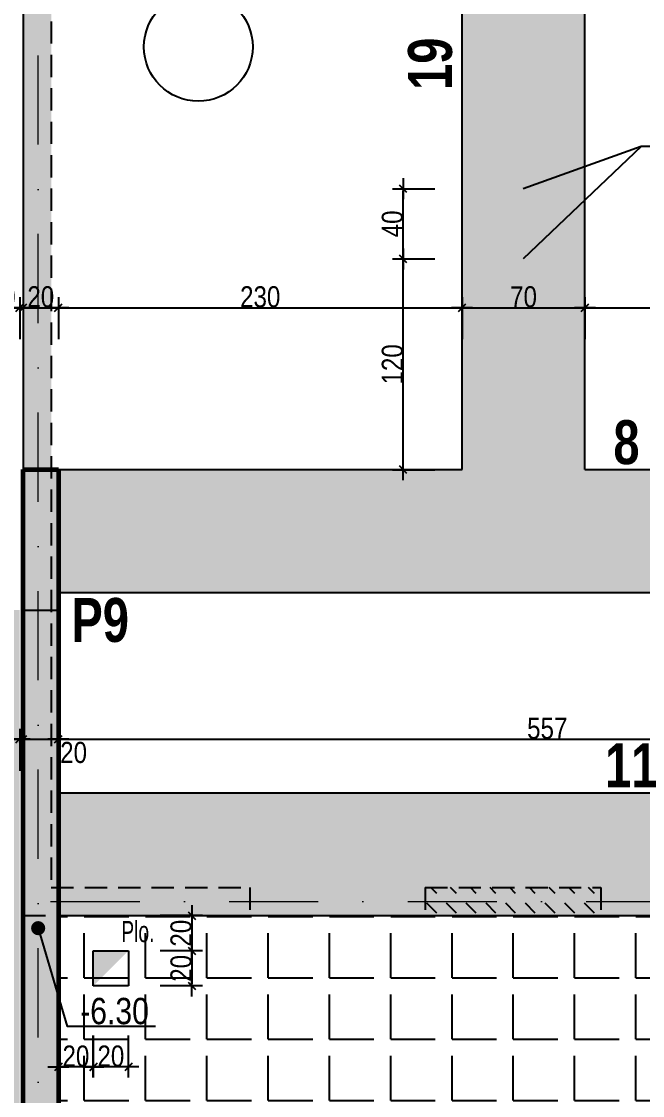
# Model space of a CAD drawing. Header units: millimetres. Extents: x 16050 to 21990, y -27198 to -22998.
# Drawn here: x 17706 to 18060, y -25283 to -24671 of the extents above; entities that cross this region are included whole.
import ezdxf
from ezdxf.enums import TextEntityAlignment as Align

# ---------------------------------------------------------------- set-up
doc = ezdxf.new("R2010")
doc.units = ezdxf.units.MM
doc.linetypes.add('CACHEX2', pattern=[19.05, 12.7, -6.35])
doc.linetypes.add('TIRETPTX2', pattern=[50.8, 25.4, -12.7, 0, -12.7])
for name, color, linetype in [('01_cote_gen', 4, 'Continuous'), ('01_linteaux', 2, 'Continuous'), ('01_murs_sup', 2, 'CACHEX2'), ('01_poch_BN', 9, 'Continuous'), ('01_poch_murs', 253, 'Continuous'), ('01_poch_poteaux', 250, 'Continuous'), ('01_resv', 32, 'Continuous'), ('01_texte', 230, 'Continuous'), ('AA_COTES', 2, 'Continuous')]:
    doc.layers.add(name, color=color, linetype=linetype)
doc.layers.add('01_murs_coup', color=5, linetype='Continuous', lineweight=60)
doc.layers.add('01_tram_axes', color=2, linetype='TIRETPTX2', lineweight=9)
doc.styles.add('ARIAL NA', font='ARIALN.TTF')
doc.styles.add('impact', font='impact.ttf')
doc.styles.add('STYLE2', font='ARIALN.TTF')
doc.dimstyles.new('JB50res', dxfattribs={"dimscale": 0.1, "dimtxt": 120, "dimasz": 12, "dimexe": 0.1, "dimexo": 0.1, "dimgap": 0.09, "dimtad": 1, "dimdec": 1, "dimdsep": 46, "dimtxsty": 'STYLE2', "dimblk1": 'BOND_G', "dimblk2": 'BOND_D', "dimsah": 1, "dimcen": 1.5, "dimdle": 0.01, "dimse1": 1, "dimse2": 1, "dimclrd": 4, "dimclre": 2, "dimclrt": 6, "dimazin": 2, "dimtfac": 2.333333, "dimtdec": 1, "dimtix": 1, "dimtmove": 2, "dimatfit": 3, "dimldrblk": 'BOND_G', "dimfxl": 1, "dimtolj": 1, "dimtzin": 0, "dimarcsym": 0})
pattern_1 = [(135, (16292.661, 9350.106), (-11.2253202, 9e-16), [7.9375, -7.9375])]

# ---------------------------------------------------------------- blocks, each defined once
blk = doc.blocks.new('BOND_G')
at = {"layer": 'AA_COTES', "color": 0}
for p, q in [((0, -5), (0, 15)), ((5, 0), (-5, 0)), ((1.77, 1.77), (-1.77, -1.77))]:
    blk.add_line(p, q, dxfattribs=at)
blk = doc.blocks.new('BOND_D')
at = {"layer": 'AA_COTES', "color": 0}
for p, q in [((5, 0), (-5, 0)), ((-1.77, -1.77), (1.77, 1.77)), ((0, 5), (0, -15))]:
    blk.add_line(p, q, dxfattribs=at)
blk = doc.blocks.new('*D7330')
at = {"layer": '01_cote_gen', "color": 4, "lineweight": -2, "ltscale": 0.1, "transparency": 16777216}
blk.add_line((17686.42, -24834.16), (17704.02, -24834.16), dxfattribs=at)
at = {"layer": 'Defpoints', "color": 0, "ltscale": 0.1, "transparency": 16777216}
for p in [(17705.22, -24834.16), (17685.22, -24845.91), (17705.22, -24845.91)]:
    blk.add_point(p, dxfattribs=at)
at = {"layer": '01_cote_gen', "color": 4, "lineweight": -2, "ltscale": 0.1, "transparency": 16777216, "xscale": 1.2, "yscale": 1.2, "zscale": 1.2, "rotation": 180}
blk.add_blockref('BOND_G', (17685.22, -24834.16), dxfattribs=at)
at = {"layer": '01_cote_gen', "color": 4, "lineweight": -2, "ltscale": 0.1, "transparency": 16777216, "xscale": 1.2, "yscale": 1.2, "zscale": 1.2}
blk.add_blockref('BOND_D', (17705.22, -24834.16), dxfattribs=at)
at = {"layer": '01_cote_gen', "color": 6, "ltscale": 0.1, "transparency": 16777216, "insert": (17695.22, -24828.02), "char_height": 12, "attachment_point": 5, "style": 'STYLE2'}
blk.add_mtext('\\A1;20', dxfattribs=at)
blk = doc.blocks.new('*D7331')
at = {"layer": '01_cote_gen', "color": 4, "lineweight": -2, "ltscale": 0.1, "transparency": 16777216}
blk.add_line((17708.42, -24834.16), (17726.02, -24834.16), dxfattribs=at)
at = {"layer": 'Defpoints', "color": 0, "ltscale": 0.1, "transparency": 16777216}
for p in [(17727.22, -24834.16), (17707.22, -24845.91), (17727.22, -24940.29)]:
    blk.add_point(p, dxfattribs=at)
at = {"layer": '01_cote_gen', "color": 4, "lineweight": -2, "ltscale": 0.1, "transparency": 16777216, "xscale": 1.2, "yscale": 1.2, "zscale": 1.2, "rotation": 180}
blk.add_blockref('BOND_G', (17707.22, -24834.16), dxfattribs=at)
at = {"layer": '01_cote_gen', "color": 4, "lineweight": -2, "ltscale": 0.1, "transparency": 16777216, "xscale": 1.2, "yscale": 1.2, "zscale": 1.2}
blk.add_blockref('BOND_D', (17727.22, -24834.16), dxfattribs=at)
at = {"layer": '01_cote_gen', "color": 6, "ltscale": 0.1, "transparency": 16777216, "insert": (17717.22, -24828.02), "char_height": 12, "attachment_point": 5, "style": 'STYLE2'}
blk.add_mtext('\\A1;20', dxfattribs=at)
blk = doc.blocks.new('*D7332')
at = {"layer": '01_cote_gen', "color": 4, "lineweight": -2, "ltscale": 0.1, "transparency": 16777216}
blk.add_line((17728.42, -24834.16), (17956.02, -24834.16), dxfattribs=at)
at = {"layer": 'Defpoints', "color": 0, "ltscale": 0.1, "transparency": 16777216}
for p in [(17957.22, -24834.16), (17727.22, -24852.16), (17957.22, -24884.74)]:
    blk.add_point(p, dxfattribs=at)
at = {"layer": '01_cote_gen', "color": 4, "lineweight": -2, "ltscale": 0.1, "transparency": 16777216, "xscale": 1.2, "yscale": 1.2, "zscale": 1.2, "rotation": 180}
blk.add_blockref('BOND_G', (17727.22, -24834.16), dxfattribs=at)
at = {"layer": '01_cote_gen', "color": 4, "lineweight": -2, "ltscale": 0.1, "transparency": 16777216, "xscale": 1.2, "yscale": 1.2, "zscale": 1.2}
blk.add_blockref('BOND_D', (17957.22, -24834.16), dxfattribs=at)
at = {"layer": '01_cote_gen', "color": 6, "ltscale": 0.1, "transparency": 16777216, "insert": (17842.22, -24828.02), "char_height": 12, "attachment_point": 5, "style": 'STYLE2'}
blk.add_mtext('\\A1;230', dxfattribs=at)
blk = doc.blocks.new('*D7333')
at = {"layer": '01_cote_gen', "color": 4, "lineweight": -2, "ltscale": 0.1, "transparency": 16777216}
blk.add_line((17958.42, -24834.16), (18026.02, -24834.16), dxfattribs=at)
at = {"layer": 'Defpoints', "color": 0, "ltscale": 0.1, "transparency": 16777216}
for p in [(18027.22, -24834.16), (17957.22, -24858.09), (18027.22, -24865.85)]:
    blk.add_point(p, dxfattribs=at)
at = {"layer": '01_cote_gen', "color": 4, "lineweight": -2, "ltscale": 0.1, "transparency": 16777216, "xscale": 1.2, "yscale": 1.2, "zscale": 1.2, "rotation": 180}
blk.add_blockref('BOND_G', (17957.22, -24834.16), dxfattribs=at)
at = {"layer": '01_cote_gen', "color": 4, "lineweight": -2, "ltscale": 0.1, "transparency": 16777216, "xscale": 1.2, "yscale": 1.2, "zscale": 1.2}
blk.add_blockref('BOND_D', (18027.22, -24834.16), dxfattribs=at)
at = {"layer": '01_cote_gen', "color": 6, "ltscale": 0.1, "transparency": 16777216, "insert": (17992.22, -24828.02), "char_height": 12, "attachment_point": 5, "style": 'STYLE2'}
blk.add_mtext('\\A1;70', dxfattribs=at)
blk = doc.blocks.new('*D7334')
at = {"layer": '01_cote_gen', "color": 4, "lineweight": -2, "ltscale": 0.1, "transparency": 16777216}
blk.add_line((18028.42, -24834.16), (18283.02, -24834.16), dxfattribs=at)
at = {"layer": 'Defpoints', "color": 0, "ltscale": 0.1, "transparency": 16777216}
for p in [(18284.22, -24834.16), (18027.22, -24840.16), (18284.22, -24940.29)]:
    blk.add_point(p, dxfattribs=at)
at = {"layer": '01_cote_gen', "color": 4, "lineweight": -2, "ltscale": 0.1, "transparency": 16777216, "xscale": 1.2, "yscale": 1.2, "zscale": 1.2, "rotation": 180}
blk.add_blockref('BOND_G', (18027.22, -24834.16), dxfattribs=at)
at = {"layer": '01_cote_gen', "color": 4, "lineweight": -2, "ltscale": 0.1, "transparency": 16777216, "xscale": 1.2, "yscale": 1.2, "zscale": 1.2}
blk.add_blockref('BOND_D', (18284.22, -24834.16), dxfattribs=at)
at = {"layer": '01_cote_gen', "color": 6, "ltscale": 0.1, "transparency": 16777216, "insert": (18155.72, -24828.02), "char_height": 12, "attachment_point": 5, "style": 'STYLE2'}
blk.add_mtext('\\A1;257', dxfattribs=at)
blk = doc.blocks.new('*D7342')
at = {"layer": '01_cote_gen', "color": 4, "lineweight": -2, "ltscale": 0.1, "transparency": 16777216}
blk.add_line((17686.42, -25079.93), (17704.02, -25079.93), dxfattribs=at)
at = {"layer": 'Defpoints', "color": 0, "ltscale": 0.1, "transparency": 16777216}
for p in [(17705.22, -25079.93), (17685.22, -25088.77), (17705.22, -25088.77)]:
    blk.add_point(p, dxfattribs=at)
at = {"layer": '01_cote_gen', "color": 4, "lineweight": -2, "ltscale": 0.1, "transparency": 16777216, "xscale": 1.2, "yscale": 1.2, "zscale": 1.2, "rotation": 180}
blk.add_blockref('BOND_G', (17685.22, -25079.93), dxfattribs=at)
at = {"layer": '01_cote_gen', "color": 4, "lineweight": -2, "ltscale": 0.1, "transparency": 16777216, "xscale": 1.2, "yscale": 1.2, "zscale": 1.2}
blk.add_blockref('BOND_D', (17705.22, -25079.93), dxfattribs=at)
at = {"layer": '01_cote_gen', "color": 6, "ltscale": 0.1, "transparency": 16777216, "insert": (17676.94, -25088.38), "char_height": 12, "attachment_point": 5, "style": 'STYLE2'}
blk.add_mtext('\\A1;20', dxfattribs=at)
blk = doc.blocks.new('*D7343')
at = {"layer": '01_cote_gen', "color": 4, "lineweight": -2, "ltscale": 0.1, "transparency": 16777216}
blk.add_line((17708.42, -25079.93), (17726.02, -25079.93), dxfattribs=at)
at = {"layer": 'Defpoints', "color": 0, "ltscale": 0.1, "transparency": 16777216}
for p in [(17727.22, -25079.93), (17707.22, -25088.56), (17727.22, -25088.56)]:
    blk.add_point(p, dxfattribs=at)
at = {"layer": '01_cote_gen', "color": 4, "lineweight": -2, "ltscale": 0.1, "transparency": 16777216, "xscale": 1.2, "yscale": 1.2, "zscale": 1.2, "rotation": 180}
blk.add_blockref('BOND_G', (17707.22, -25079.93), dxfattribs=at)
at = {"layer": '01_cote_gen', "color": 4, "lineweight": -2, "ltscale": 0.1, "transparency": 16777216, "xscale": 1.2, "yscale": 1.2, "zscale": 1.2}
blk.add_blockref('BOND_D', (17727.22, -25079.93), dxfattribs=at)
at = {"layer": '01_cote_gen', "color": 6, "ltscale": 0.1, "transparency": 16777216, "insert": (17735.91, -25087.56), "char_height": 12, "attachment_point": 5, "style": 'STYLE2'}
blk.add_mtext('\\A1;20', dxfattribs=at)
blk = doc.blocks.new('*D7344')
at = {"layer": '01_cote_gen', "color": 4, "lineweight": -2, "ltscale": 0.1, "transparency": 16777216}
blk.add_line((17728.42, -25079.93), (18283.02, -25079.93), dxfattribs=at)
at = {"layer": 'Defpoints', "color": 0, "ltscale": 0.1, "transparency": 16777216}
for p in [(18284.22, -25079.93), (17727.22, -25085.93), (18284.22, -25085.93)]:
    blk.add_point(p, dxfattribs=at)
at = {"layer": '01_cote_gen', "color": 4, "lineweight": -2, "ltscale": 0.1, "transparency": 16777216, "xscale": 1.2, "yscale": 1.2, "zscale": 1.2, "rotation": 180}
blk.add_blockref('BOND_G', (17727.22, -25079.93), dxfattribs=at)
at = {"layer": '01_cote_gen', "color": 4, "lineweight": -2, "ltscale": 0.1, "transparency": 16777216, "xscale": 1.2, "yscale": 1.2, "zscale": 1.2}
blk.add_blockref('BOND_D', (18284.22, -25079.93), dxfattribs=at)
at = {"layer": '01_cote_gen', "color": 6, "ltscale": 0.1, "transparency": 16777216, "insert": (18005.72, -25073.82), "char_height": 12, "attachment_point": 5, "style": 'STYLE2'}
blk.add_mtext('\\A1;557', dxfattribs=at)
blk = doc.blocks.new('*D7801')
at = {"layer": '01_texte', "color": 4, "lineweight": -2, "ltscale": 200, "transparency": 16777216}
blk.add_line((17923.66, -24925.24), (17923.66, -24807.62), dxfattribs=at)
at = {"layer": 'Defpoints', "color": 0, "ltscale": 200, "transparency": 16777216}
for p in [(17923.66, -24806.42), (17974.74, -24806.42), (17949.74, -24926.44)]:
    blk.add_point(p, dxfattribs=at)
at = {"layer": '01_texte', "color": 4, "lineweight": -2, "ltscale": 200, "transparency": 16777216, "xscale": 1.2, "yscale": 1.2, "zscale": 1.2}
for name, p, rotation in [('BOND_D', (17923.66, -24806.42), 90), ('BOND_G', (17923.66, -24926.44), 270)]:
    blk.add_blockref(name, p, dxfattribs=dict(at, rotation=rotation))
at = {"layer": '01_texte', "color": 6, "ltscale": 200, "transparency": 16777216, "insert": (17917.53, -24866.43), "char_height": 12, "attachment_point": 5, "rotation": 90, "style": 'STYLE2'}
blk.add_mtext('\\A1;120', dxfattribs=at)
blk = doc.blocks.new('*D7802')
at = {"layer": '01_texte', "color": 4, "lineweight": -2, "ltscale": 200, "transparency": 16777216}
blk.add_line((17923.66, -24805.22), (17923.66, -24767.62), dxfattribs=at)
at = {"layer": 'Defpoints', "color": 0, "ltscale": 200, "transparency": 16777216}
for p in [(17923.66, -24766.42), (17974.74, -24766.42), (17941.66, -24806.42)]:
    blk.add_point(p, dxfattribs=at)
at = {"layer": '01_texte', "color": 4, "lineweight": -2, "ltscale": 200, "transparency": 16777216, "xscale": 1.2, "yscale": 1.2, "zscale": 1.2}
for name, p, rotation in [('BOND_D', (17923.66, -24766.42), 90), ('BOND_G', (17923.66, -24806.42), 270)]:
    blk.add_blockref(name, p, dxfattribs=dict(at, rotation=rotation))
at = {"layer": '01_texte', "color": 6, "ltscale": 200, "transparency": 16777216, "insert": (17917.53, -24786.42), "char_height": 12, "attachment_point": 5, "rotation": 90, "style": 'STYLE2'}
blk.add_mtext('\\A1;40', dxfattribs=at)
blk = doc.blocks.new('*D7826')
at = {"layer": '01_texte', "color": 4, "lineweight": -2, "ltscale": 200, "transparency": 16777216}
blk.add_line((17765.94, -25266.63), (17748.34, -25266.63), dxfattribs=at)
at = {"layer": 'Defpoints', "color": 0, "ltscale": 200, "transparency": 16777216}
for p in [(17747.14, -25220.44), (17767.14, -25220.44), (17747.14, -25266.63)]:
    blk.add_point(p, dxfattribs=at)
at = {"layer": '01_texte', "color": 4, "lineweight": -2, "ltscale": 200, "transparency": 16777216, "xscale": 1.2, "yscale": 1.2, "zscale": 1.2, "rotation": 180}
blk.add_blockref('BOND_D', (17747.14, -25266.63), dxfattribs=at)
at = {"layer": '01_texte', "color": 4, "lineweight": -2, "ltscale": 200, "transparency": 16777216, "xscale": 1.2, "yscale": 1.2, "zscale": 1.2}
blk.add_blockref('BOND_G', (17767.14, -25266.63), dxfattribs=at)
at = {"layer": '01_texte', "color": 6, "ltscale": 200, "transparency": 16777216, "insert": (17757.14, -25260.49), "char_height": 12, "attachment_point": 5, "style": 'STYLE2'}
blk.add_mtext('\\A1;20', dxfattribs=at)
blk = doc.blocks.new('*D7827')
at = {"layer": '01_texte', "color": 4, "lineweight": -2, "ltscale": 200, "transparency": 16777216}
blk.add_line((17746.04, -25266.63), (17728.42, -25266.63), dxfattribs=at)
at = {"layer": 'Defpoints', "color": 0, "ltscale": 200, "transparency": 16777216}
for p in [(17727.22, -25248.62), (17747.24, -25248.63), (17727.22, -25266.63)]:
    blk.add_point(p, dxfattribs=at)
at = {"layer": '01_texte', "color": 4, "lineweight": -2, "ltscale": 200, "transparency": 16777216, "xscale": 1.2, "yscale": 1.2, "zscale": 1.2, "rotation": 180}
blk.add_blockref('BOND_D', (17727.22, -25266.63), dxfattribs=at)
at = {"layer": '01_texte', "color": 4, "lineweight": -2, "ltscale": 200, "transparency": 16777216, "xscale": 1.2, "yscale": 1.2, "zscale": 1.2}
blk.add_blockref('BOND_G', (17747.24, -25266.63), dxfattribs=at)
at = {"layer": '01_texte', "color": 6, "ltscale": 200, "transparency": 16777216, "insert": (17737.23, -25260.49), "char_height": 12, "attachment_point": 5, "style": 'STYLE2'}
blk.add_mtext('\\A1;20', dxfattribs=at)
blk = doc.blocks.new('*D7828')
at = {"layer": '01_texte', "color": 4, "lineweight": -2, "ltscale": 200, "transparency": 16777216}
blk.add_line((17803.29, -25181.62), (17803.29, -25199.24), dxfattribs=at)
at = {"layer": 'Defpoints', "color": 0, "ltscale": 200, "transparency": 16777216}
for p in [(17799.1, -25180.42), (17767.14, -25200.44), (17803.29, -25200.44)]:
    blk.add_point(p, dxfattribs=at)
at = {"layer": '01_texte', "color": 4, "lineweight": -2, "ltscale": 200, "transparency": 16777216, "xscale": 1.2, "yscale": 1.2, "zscale": 1.2}
for name, p, rotation in [('BOND_G', (17803.29, -25180.42), 90), ('BOND_D', (17803.29, -25200.44), 270)]:
    blk.add_blockref(name, p, dxfattribs=dict(at, rotation=rotation))
at = {"layer": '01_texte', "color": 6, "ltscale": 200, "transparency": 16777216, "insert": (17797.16, -25190.43), "char_height": 12, "attachment_point": 5, "rotation": 90, "style": 'STYLE2'}
blk.add_mtext('\\A1;20', dxfattribs=at)
blk = doc.blocks.new('*D7829')
at = {"layer": '01_texte', "color": 4, "lineweight": -2, "ltscale": 200, "transparency": 16777216}
blk.add_line((17803.29, -25201.64), (17803.29, -25219.24), dxfattribs=at)
at = {"layer": 'Defpoints', "color": 0, "ltscale": 200, "transparency": 16777216}
for p in [(17767.14, -25200.44), (17767.14, -25220.44), (17803.29, -25220.44)]:
    blk.add_point(p, dxfattribs=at)
at = {"layer": '01_texte', "color": 4, "lineweight": -2, "ltscale": 200, "transparency": 16777216, "xscale": 1.2, "yscale": 1.2, "zscale": 1.2}
for name, p, rotation in [('BOND_G', (17803.29, -25200.44), 90), ('BOND_D', (17803.29, -25220.44), 270)]:
    blk.add_blockref(name, p, dxfattribs=dict(at, rotation=rotation))
at = {"layer": '01_texte', "color": 6, "ltscale": 200, "transparency": 16777216, "insert": (17797.16, -25210.44), "char_height": 12, "attachment_point": 5, "rotation": 90, "style": 'STYLE2'}
blk.add_mtext('\\A1;20', dxfattribs=at)

msp = doc.modelspace()

# ---------------------------------------------------------------- hatches: boundary and pattern name
at = {"layer": '01_murs_sup', "ltscale": 0.1}
h = msp.add_hatch(dxfattribs=at)
h.set_pattern_fill('DASH', color=256, scale=2.5, angle=135)
h.set_pattern_definition(pattern_1)
h.paths.add_polyline_path([(19128.22, -23796.42), (18959.22, -23796.42), (18959.22, -23812.42), (19112.22, -23812.42), (19112.22, -24158.42), (19128.22, -24158.42)])
h.paths.add_polyline_path([(19128.22, -24258.42), (19112.22, -24258.42), (19112.22, -24479.42), (18582.74, -24479.42), (18582.74, -24296.42), (18564.74, -24296.42), (18564.74, -24479.42), (18304.22, -24479.42), (18304.22, -23812.42), (18398.22, -23812.42), (18398.22, -23796.42), (18139.22, -23796.42), (18139.22, -23812.42), (18284.22, -23812.42), (18284.22, -24553.42), (18001.14, -24553.42), (18001.14, -24405.42), (17723.22, -24405.42), (17723.22, -23812.42), (17839.22, -23812.42), (17839.22, -23796.42), (17707.22, -23796.42), (17707.22, -25180.42), (17836.22, -25180.42), (17836.22, -25164.42), (17723.22, -25164.42), (17723.22, -24423.42), (17983.14, -24423.42), (17983.14, -24571.42), (18284.22, -24571.42), (18284.22, -25164.42), (18136.22, -25164.42), (18136.22, -25180.42), (18432.22, -25180.42), (18432.22, -25164.42), (18304.22, -25164.42), (18304.22, -24497.42), (18564.74, -24497.42), (18564.74, -24680.42), (18582.74, -24680.42), (18582.74, -24497.42), (19112.22, -24497.42), (19112.22, -24718.42), (19128.22, -24718.42)])
h = msp.add_hatch(dxfattribs=at)
h.set_pattern_fill('DASH', color=256, scale=2.5, angle=135)
h.set_pattern_definition(pattern_1)
h.paths.add_polyline_path([(18036.22, -25164.42), (17936.22, -25164.42), (17936.22, -25180.42), (18036.22, -25180.42)])
at = {"layer": '01_poch_BN', "ltscale": 200}
h = msp.add_hatch(color=256, dxfattribs=at)
h.dxf.hatch_style = 1
h.paths.add_polyline_path([(17108.22, -24256.41), (16700.22, -24256.41), (16700.22, -24326.41), (16763.23, -24326.41), (16763.22, -24926.41), (16547.22, -24926.42), (16547.22, -24375.38), (16497.22, -24375.38), (16497.22, -24524.05), (16172.56, -24303.3), (16148.64, -24335.41), (16497.22, -24572.42), (16497.22, -24926.43), (16517.22, -24926.43), (16517.22, -24996.43), (17108.22, -24996.41), (17108.22, -24926.41), (17128.22, -24926.41), (17128.22, -24996.41), (17685.22, -24996.41), (17685.22, -24926.41), (17456.22, -24926.41), (17456.22, -24326.41), (17685.22, -24326.41), (17685.22, -24256.41), (17128.22, -24256.41), (17128.22, -24326.41), (17108.22, -24326.41)])
h.paths.add_polyline_path([(17083.7, -24326.41), (17083.7, -24926.42), (16833.22, -24926.42), (16833.23, -24326.41)], flags=16)
h.paths.add_polyline_path([(17153.7, -24326.41), (17386.22, -24326.41), (17386.22, -24926.41), (17153.7, -24926.41)], flags=16)
h.paths.add_polyline_path([(18284.22, -24256.41), (17727.22, -24256.41), (17727.22, -24326.41), (17957.22, -24326.41), (17957.22, -24926.41), (17727.22, -24926.41), (17727.22, -24996.41), (18284.22, -24996.41), (18284.22, -24926.41), (18027.22, -24926.41), (18027.22, -24326.41), (18284.22, -24326.41)])
h.paths.add_polyline_path([(19110.22, -24256.41), (18584.22, -24256.41), (18584.22, -24326.41), (18564.22, -24326.41), (18564.22, -24256.41), (18539.22, -24256.41), (18539.09, -24896.41), (18554.22, -24896.41), (18554.22, -24876.41), (18584.22, -24876.41), (18609.1, -24876.41), (18609.21, -24326.41), (19110.22, -24326.41)])
h.paths.add_polyline_path([(17108.22, -25110.42), (16517.22, -25110.42), (16517.22, -25180.42), (17108.22, -25180.42)])
h.paths.add_polyline_path([(17685.22, -25110.42), (17128.22, -25110.42), (17128.22, -25180.42), (17685.22, -25180.42)])
h.paths.add_polyline_path([(18284.22, -25110.42), (17727.22, -25110.42), (17727.22, -25180.42), (18284.22, -25180.42)])
h.paths.add_polyline_path([(18554.22, -25140.42), (18304.22, -25140.42), (18304.22, -25180.42), (18554.22, -25180.42)])
h.paths.add_polyline_path([(18692.22, -25140.42), (18572.22, -25140.42), (18572.22, -25180.42), (18692.22, -25180.42)])
h.paths.add_polyline_path([(18710.22, -25140.42), (18692.22, -25140.42), (18692.22, -25180.42), (18710.22, -25180.42)])
h.paths.add_polyline_path([(18830.22, -25140.42), (18710.22, -25140.42), (18710.22, -25180.42), (18830.22, -25180.42)])
h.paths.add_polyline_path([(19110.22, -25140.42), (18850.22, -25140.42), (18850.22, -25180.42), (19110.22, -25180.42)])
at = {"layer": '01_poch_murs', "ltscale": 200}
h = msp.add_hatch(color=256, dxfattribs=at)
h.dxf.hatch_style = 1
h.paths.add_polyline_path([(18710.22, -25140.42), (18692.22, -25140.42), (18692.22, -25180.42), (18710.22, -25180.42)])
h.paths.add_polyline_path([(18710.22, -25180.42), (18692.22, -25180.42), (18692.22, -25429.41), (18685.22, -25429.41), (18685.22, -25454.41), (18685.22, -25429.41), (18720.22, -25429.41), (18720.22, -25429.41), (18710.22, -25429.41)])
edge = h.paths.add_edge_path()
edge.add_line((17586.22, -25454.41), (17586.22, -25429.41))
edge.add_line((17586.22, -25429.41), (17128.22, -25429.41))
edge.add_line((17128.22, -25429.41), (17128.22, -25006.43))
edge.add_line((17128.22, -25006.43), (17108.22, -25006.43))
edge.add_line((17108.22, -25006.43), (17108.22, -25429.41))
edge.add_line((17108.22, -25429.41), (16517.22, -25429.41))
edge.add_line((16517.22, -25429.41), (16517.22, -25006.43))
edge.add_line((16517.22, -25006.43), (16497.22, -25006.43))
edge.add_line((16497.22, -25006.43), (16497.22, -25429.42))
edge.add_line((16497.22, -25429.42), (16453.84, -25429.41))
edge.add_arc((15648.21, -25004.12), 911, 330.37439, 332.17018, ccw=False)
edge.add_line((16440.12, -25454.45), (16497.22, -25454.45))
edge.add_line((16497.22, -25454.45), (16517.22, -25454.45))
edge.add_line((16517.22, -25454.45), (16517.22, -25454.41))
edge.add_line((16517.22, -25454.41), (17586.22, -25454.41))
h.paths.add_polyline_path([(17685.22, -25429.41), (17705.22, -25429.41), (17705.22, -25006.43), (17685.22, -25006.43)])
h.paths.add_polyline_path([(18554.22, -25429.41), (18572.22, -25429.41), (18572.22, -25006.41), (18554.22, -25006.41)])
h.paths.add_polyline_path([(17707.22, -25429.41), (17727.22, -25429.41), (17727.22, -25006.43), (17707.22, -25006.43)])
h.paths.add_polyline_path([(18284.22, -25429.41), (18304.22, -25429.41), (18304.22, -25006.41), (18284.22, -25006.41)])
h = msp.add_hatch(dxfattribs=at)
h.set_pattern_fill('ANGLE', color=256, scale=5)
h.set_pattern_definition([(0, (0, 0), (0, 34.925), [25.4, -9.525]), (90, (0, 0), (-34.925, 2e-15), [25.4, -9.525])])
h.paths.add_polyline_path([(18284.22, -25180.42), (17727.22, -25180.42), (17727.22, -25429.41), (18284.22, -25429.41)])
h.paths.add_polyline_path([(18368.22, -25180.42), (18304.22, -25180.42), (18304.22, -25429.41), (18368.22, -25429.41)], flags=17)
h.paths.add_polyline_path([(18554.22, -25180.42), (18368.22, -25180.42), (18368.22, -25429.41), (18554.22, -25429.41)])
h.paths.add_polyline_path([(18692.22, -25180.42), (18572.22, -25180.42), (18572.22, -25429.41), (18577.22, -25429.41), (18685.22, -25429.41), (18692.22, -25429.41)])
h.paths.add_polyline_path([(18830.22, -25180.42), (18710.22, -25180.42), (18710.22, -25429.41), (18720.22, -25429.41), (18825.22, -25429.41), (18830.22, -25429.41)])
h.paths.add_polyline_path([(19108.22, -25180.42), (18850.22, -25180.42), (18850.22, -25429.41), (19108.22, -25429.41)], flags=17)
h.paths.add_polyline_path([(18850.22, -25180.42), (18830.22, -25180.42), (18830.22, -25429.41), (18825.22, -25429.41), (18825.22, -25434.41), (19108.22, -25434.41), (19108.22, -25429.41), (18850.22, -25429.41)])
h.paths.add_polyline_path([(18710.22, -25180.42), (18692.22, -25180.42), (18692.22, -25429.41), (18685.22, -25429.41), (18685.22, -25434.41), (18720.22, -25434.41), (18720.22, -25429.41), (18710.22, -25429.41)])
h.paths.add_polyline_path([(18572.22, -25180.42), (18554.22, -25180.42), (18554.22, -25429.41), (18388.22, -25429.41), (18388.22, -25434.41), (18577.22, -25434.41), (18577.22, -25429.41), (18572.22, -25429.41)])
h.paths.add_polyline_path([(18304.22, -25180.42), (18284.22, -25180.42), (18284.22, -25429.41), (17727.22, -25429.41), (17727.22, -25434.41), (18368.22, -25434.41), (18368.22, -25429.41), (18304.22, -25429.41)])
at = {"layer": '01_poch_poteaux', "ltscale": 200}
h = msp.add_hatch(color=256, dxfattribs=at)
h.dxf.hatch_style = 1
h.paths.add_polyline_path([(17715.72, -24926.41), (17707.22, -24926.41), (17707.22, -25006.43), (17715.72, -25006.43)])
h.paths.add_polyline_path([(17723.22, -24926.41), (17715.72, -24926.41), (17715.72, -25006.43), (17723.22, -25006.43)])
h.paths.add_polyline_path([(17727.22, -24926.41), (17723.22, -24926.41), (17723.22, -25006.43), (17727.22, -25006.43)])

# ---------------------------------------------------------------- linework, layer by layer
at = {"layer": '01_linteaux', "ltscale": 0.1}
for p, q in [((17707.22, -24326.41), (17707.22, -24926.41)), ((17957.22, -24926.41), (17957.22, -24326.41)), ((18027.22, -24926.41), (18027.22, -24326.41)), ((17727.22, -24926.41), (17957.22, -24926.41)), ((18027.22, -24926.41), (18284.22, -24926.41)), ((17727.22, -24996.41), (18284.22, -24996.41)), ((17727.22, -25110.42), (18284.22, -25110.42)), ((17727.22, -25180.42), (18284.22, -25180.42))]:
    msp.add_line(p, q, dxfattribs=at)
at = {"layer": '01_murs_coup'}
for p, q in [((17707.22, -25454.41), (17707.22, -24926.41)), ((17707.22, -24926.41), (17727.22, -24926.41)), ((17727.22, -24926.41), (17727.22, -25429.41))]:
    msp.add_line(p, q, dxfattribs=at)
at = {"layer": '01_murs_sup'}
for p, q in [((17707.22, -23796.42), (17707.22, -25180.42)), ((17723.22, -24423.42), (17723.22, -25164.42)), ((17723.22, -25164.42), (17836.22, -25164.42)), ((17836.22, -25164.42), (17836.22, -25180.42)), ((17936.22, -25164.42), (18036.22, -25164.42)), ((17936.22, -25164.42), (17936.22, -25180.42)), ((18036.22, -25164.42), (18036.22, -25180.42)), ((17707.22, -25180.42), (17836.22, -25180.42)), ((17936.22, -25180.42), (18036.22, -25180.42))]:
    msp.add_line(p, q, dxfattribs=at)
at = {"layer": '01_poch_poteaux'}
msp.add_line((17707.22, -25006.43), (17727.22, -25006.43), dxfattribs=at)
at = {"layer": '01_resv', "ltscale": 200}
for p, q in [((17747.14, -25200.44), (17767.14, -25200.44)), ((17747.14, -25220.44), (17747.14, -25200.44)), ((17767.14, -25200.44), (17767.14, -25220.44)), ((17767.14, -25220.44), (17747.14, -25220.44))]:
    msp.add_line(p, q, dxfattribs=at)
for points in [[(17957.14, -24756.42), (18027.14, -24756.42), (18027.14, -24776.42), (17957.14, -24776.42)], [(17957.14, -24796.44), (18027.14, -24796.44), (18027.14, -24816.44), (17957.14, -24816.44)], [(17747.14, -25220.44), (17747.14, -25200.44), (17767.14, -25200.44)]]:
    msp.add_solid(points, dxfattribs=at)
at = {"layer": '01_texte', "ltscale": 200}
for q in [(17992.07, -24766.42), (17992.07, -24806.42)]:
    msp.add_line((18059.13, -24742.34), q, dxfattribs=at)
at = {"layer": '01_texte'}
for p, q in [((18091.24, -24742.34), (18059.13, -24742.34)), ((17715.73, -25187.56), (17732.29, -25243.56)), ((17782.63, -25243.56), (17732.29, -25243.56))]:
    msp.add_line(p, q, dxfattribs=at)
at = {"layer": '01_texte', "const_width": 4}
msp.add_lwpolyline([(17713.73, -25187.56, 1), (17717.73, -25187.56, 1)], format="xyb", close=True, dxfattribs=at)
at = {"layer": '01_texte'}
msp.add_circle((17806.98, -24685.59), 30.98, dxfattribs=at)
at = {"layer": '01_tram_axes', "color": 253, "ltscale": 2}
for p, q in [((17715.73, -25656.58), (17715.7, -23114.83)), ((16197.32, -25172.41), (19342.3, -25172.41))]:
    msp.add_line(p, q, dxfattribs=at)

# ---------------------------------------------------------------- texts
at = {"layer": '01_texte', "style": 'impact'}
msp.add_text('19', height=25, rotation=89.99922, dxfattribs=at).set_placement((17958.94, -24695.24), align=Align.BOTTOM_CENTER)
for s, p in [('8', (18050.85, -24930.75)), ('P9', (17751.05, -25032.01)), ('11', (18053.58, -25114.75))]:
    msp.add_text(s, height=25, dxfattribs=at).set_placement(p, align=Align.BOTTOM_CENTER)
at = {"layer": '01_texte', "style": 'ARIAL NA', "width": 0.8}
msp.add_text('Plo.', height=12, dxfattribs=at).set_placement((17772.53, -25199.08), align=Align.BOTTOM_CENTER)
at = {"layer": '01_texte', "style": 'ARIAL NA'}
msp.add_text('-6.30', height=15, dxfattribs=at).set_placement((17739.65, -25242.26))

# ---------------------------------------------------------------- dimensions: what is measured, and where the dimension line sits
at = {"layer": '01_cote_gen', "ltscale": 0.1}
for base, p1, p2, picture, middle in [((17705.22, -24834.16), (17685.22, -24845.91), (17705.22, -24845.91), '*D7330', (17695.22, -24828.02)), ((17727.22, -24834.16), (17707.22, -24845.91), (17727.22, -24940.29), '*D7331', (17717.22, -24828.02)), ((17957.22, -24834.16), (17727.22, -24852.16), (17957.22, -24884.74), '*D7332', (17842.22, -24828.02)), ((18027.22, -24834.16), (17957.22, -24858.09), (18027.22, -24865.85), '*D7333', (17992.22, -24828.02)), ((18284.22, -24834.16), (18027.22, -24840.16), (18284.22, -24940.29), '*D7334', (18155.72, -24828.02)), ((18284.22, -25079.93), (17727.22, -25085.93), (18284.22, -25085.93), '*D7344', (18005.72, -25073.82))]:
    dim = msp.add_linear_dim(base=base, p1=p1, p2=p2, dimstyle='JB50res', dxfattribs=at)
    dim.commit()
    dim.dimension.update_dxf_attribs({"geometry": picture, "text_midpoint": middle})
for base, p1, p2, picture, middle in [((17705.22, -25079.93), (17685.22, -25088.77), (17705.22, -25088.77), '*D7342', (17676.94, -25088.38)), ((17727.22, -25079.93), (17707.22, -25088.56), (17727.22, -25088.56), '*D7343', (17735.91, -25087.56))]:
    dim = msp.add_linear_dim(base=base, p1=p1, p2=p2, dimstyle='JB50res', dxfattribs=at)
    dim.commit()
    dim.dimension.update_dxf_attribs({"geometry": picture, "text_midpoint": middle, "dimtype": 160})
at = {"layer": '01_texte', "ltscale": 200}
for base, p1, p2, picture, middle in [((17923.66, -24766.42), (17941.66, -24806.42), (17974.74, -24766.42), '*D7802', (17917.53, -24786.42)), ((17923.66, -24806.42), (17949.74, -24926.44), (17974.74, -24806.42), '*D7801', (17917.53, -24866.43)), ((17803.29, -25200.44), (17799.1, -25180.42), (17767.14, -25200.44), '*D7828', (17797.16, -25190.43)), ((17803.29, -25220.44), (17767.14, -25200.44), (17767.14, -25220.44), '*D7829', (17797.16, -25210.44))]:
    dim = msp.add_linear_dim(base=base, p1=p1, p2=p2, angle=90, dimstyle='JB50res', dxfattribs=at)
    dim.commit()
    dim.dimension.update_dxf_attribs({"geometry": picture, "text_midpoint": middle})
for base, p1, p2, picture, middle in [((17747.14, -25266.63), (17767.14, -25220.44), (17747.14, -25220.44), '*D7826', (17757.14, -25260.49)), ((17727.22, -25266.63), (17747.24, -25248.63), (17727.22, -25248.62), '*D7827', (17737.23, -25260.49))]:
    dim = msp.add_linear_dim(base=base, p1=p1, p2=p2, dimstyle='JB50res', dxfattribs=at)
    dim.commit()
    dim.dimension.update_dxf_attribs({"geometry": picture, "text_midpoint": middle})

doc.saveas('drawing.dxf')
